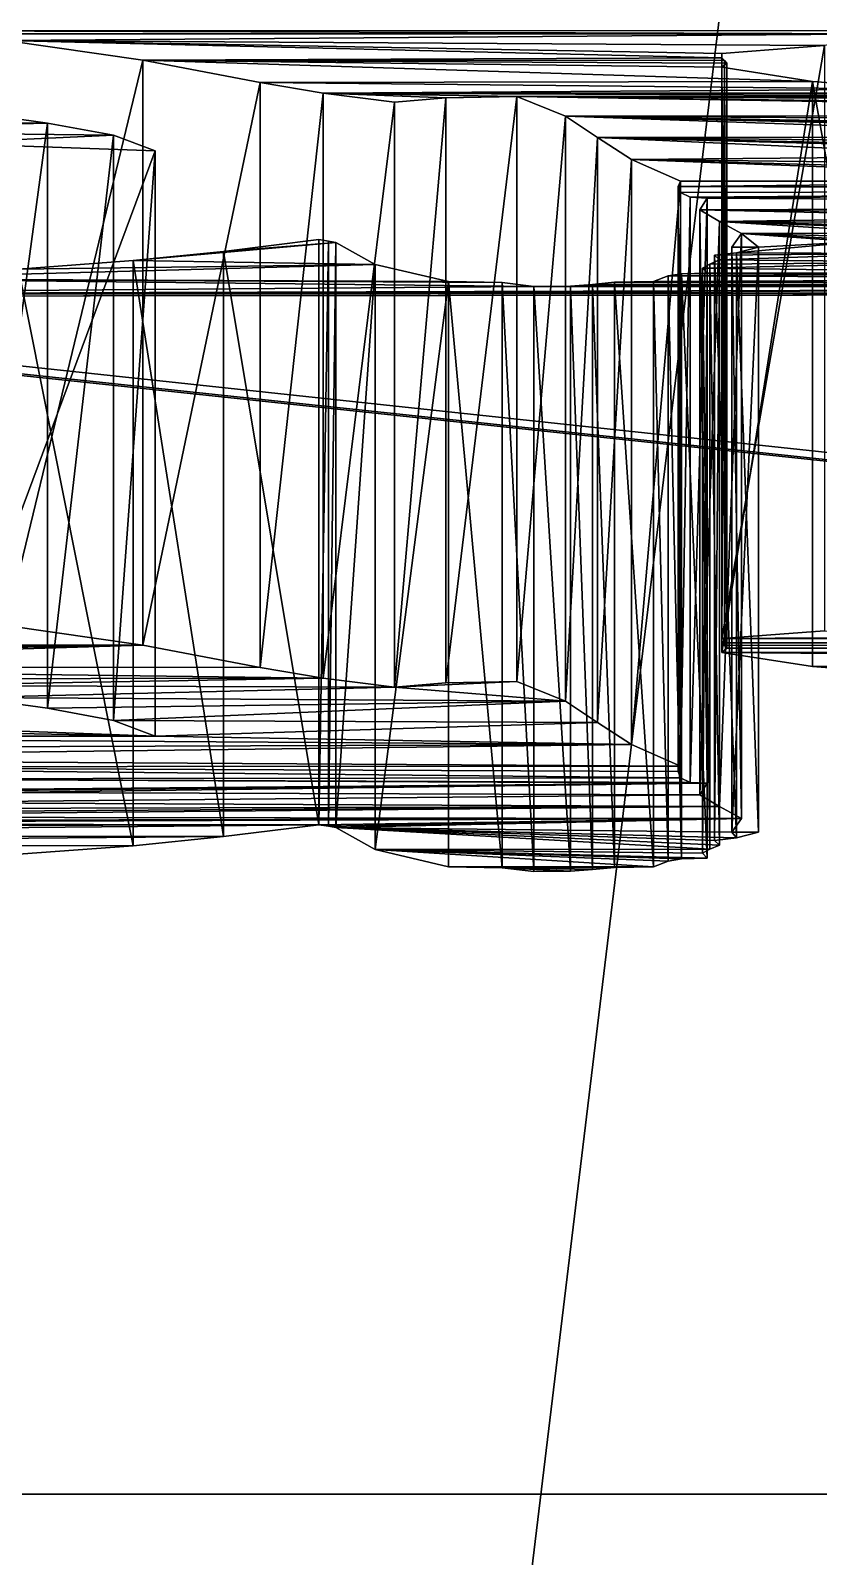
# Model space of a CAD drawing. Header units: metres. Extents: x -48.5 to 48.5, y -27 to 68.5.
# Drawn here: x -11.614 to -9.58, y 57.419 to 61.358 of the extents above; entities that cross this region are included whole.
import ezdxf

# ---------------------------------------------------------------- set-up
doc = ezdxf.new("R2010")
doc.units = ezdxf.units.M

msp = doc.modelspace()

# ---------------------------------------------------------------- linework, layer by layer
at = {"layer": 'STL2DXF'}
for points in [[(-10.8156, 53.287), (-9.46, 64.5057, 75), (-14.0603, 63.2731, 75)], [(-9.46, 64.5057, 75), (-10.8156, 53.287), (-7.2769, 54.2352)], [(-14.0603, 63.2731, 75), (-14.2358, 51.9741), (-10.8156, 53.287)], [(2.4215, 61.3611, 23.8275), (-5.2141, 61.3576, 23.8025), (-12.1624, 61.3585, 23.8088)], [(-9.3692, 61.3497, 23.7463), (-11.896, 61.3497, 23.7463), (-12.1624, 61.3585, 23.8088)], [(-9.3692, 61.3497, 23.7463), (-12.1624, 61.3585, 23.8088), (-5.2141, 61.3576, 23.8025)], [(-9.3692, 61.3497, 23.7463), (-11.6769, 61.3322, 23.6214), (-11.896, 61.3497, 23.7463)], [(-9.5646, 61.3191, 23.5278), (-11.6769, 61.3322, 23.6214), (-9.3692, 61.3497, 23.7463)], [(-9.8294, 61.2877, 23.303), (-11.3238, 61.2815, 23.2593), (-11.6769, 61.3322, 23.6214)], [(-9.8294, 61.2877, 23.303), (-11.6769, 61.3322, 23.6214), (-9.8294, 61.299, 23.3841)], [(-9.8294, 61.299, 23.3841), (-11.6769, 61.3322, 23.6214), (-9.5646, 61.3191, 23.5278)], [(-11.3238, 61.2815, 23.2593), (-11.6769, 59.822, 23.8329), (-11.6769, 61.3322, 23.6214)], [(-9.8231, 61.2807, 23.253), (-11.3238, 61.2815, 23.2593), (-9.8294, 61.2877, 23.303)], [(-9.5646, 61.3191, 23.5278), (-9.8294, 59.7888, 23.5956), (-9.8294, 61.299, 23.3841)], [(-9.8294, 59.7888, 23.5956), (-9.5646, 61.3191, 23.5278), (-9.5646, 59.8089, 23.7392)], [(-9.8294, 59.7888, 23.5956), (-9.8294, 61.2877, 23.303), (-9.8294, 61.299, 23.3841)], [(-9.8294, 59.7774, 23.5144), (-9.8231, 61.2807, 23.253), (-9.8294, 61.2877, 23.303)], [(-9.8294, 61.2877, 23.303), (-9.8294, 59.7888, 23.5956), (-9.8294, 59.7774, 23.5144)], [(-11.6769, 59.822, 23.8329), (-11.3238, 61.2815, 23.2593), (-11.3238, 59.7713, 23.4707)], [(-9.5962, 61.2265, 22.8659), (-11.0211, 61.2238, 22.8471), (-11.3238, 61.2815, 23.2593)], [(-9.5962, 61.2265, 22.8659), (-11.3238, 61.2815, 23.2593), (-9.8294, 61.2632, 23.1281)], [(-9.8294, 61.2632, 23.1281), (-11.3238, 61.2815, 23.2593), (-9.8168, 61.2737, 23.2031)], [(-9.8168, 61.2737, 23.2031), (-11.3238, 61.2815, 23.2593), (-9.8231, 61.2807, 23.253)], [(-11.0211, 61.2238, 22.8471), (-11.3238, 59.7713, 23.4707), (-11.3238, 61.2815, 23.2593)], [(-9.8231, 61.2807, 23.253), (-9.8294, 59.7774, 23.5144), (-9.8231, 59.7704, 23.4645)], [(-9.8168, 59.7634, 23.4145), (-9.8294, 61.2632, 23.1281), (-9.8168, 61.2737, 23.2031)], [(-9.8294, 61.2632, 23.1281), (-9.8168, 59.7634, 23.4145), (-9.8294, 59.7529, 23.3396)], [(-9.8294, 59.7529, 23.3396), (-9.5962, 61.2265, 22.8659), (-9.8294, 61.2632, 23.1281)], [(-9.8231, 59.7704, 23.4645), (-9.8168, 61.2737, 23.2031), (-9.8231, 61.2807, 23.253)], [(-9.8168, 61.2737, 23.2031), (-9.8231, 59.7704, 23.4645), (-9.8168, 59.7634, 23.4145)], [(-11.3238, 59.7713, 23.4707), (-11.0211, 61.2238, 22.8471), (-11.0211, 59.7136, 23.0586)], [(-9.325, 61.2064, 22.7223), (-11.0211, 61.2238, 22.8471), (-9.5962, 61.2265, 22.8659)], [(-9.325, 61.2064, 22.7223), (-10.8588, 61.1963, 22.6504), (-11.0211, 61.2238, 22.8471)], [(-10.8588, 61.1963, 22.6504), (-11.0211, 59.7136, 23.0586), (-11.0211, 61.2238, 22.8471)], [(-9.5962, 61.2265, 22.8659), (-9.8294, 59.7529, 23.3396), (-9.5962, 59.7162, 23.0773)], [(-9.325, 59.6961, 22.9337), (-9.5962, 61.2265, 22.8659), (-9.5962, 59.7162, 23.0773)], [(-9.5962, 61.2265, 22.8659), (-9.325, 59.6961, 22.9337), (-9.325, 61.2064, 22.7223)], [(-11.0211, 59.7136, 23.0586), (-10.8588, 61.1963, 22.6504), (-10.8588, 59.686, 22.8619)], [(-9.0161, 61.1959, 22.6473), (-10.8588, 61.1963, 22.6504), (-9.325, 61.2064, 22.7223)], [(-10.8588, 61.1963, 22.6504), (-10.5419, 61.1845, 22.5661), (-10.6743, 61.1731, 22.485)], [(-10.5419, 61.1845, 22.5661), (-10.8588, 61.1963, 22.6504), (-10.3591, 61.188, 22.5911)], [(-10.3591, 61.188, 22.5911), (-10.8588, 61.1963, 22.6504), (-8.6882, 61.188, 22.5911)], [(-8.6882, 61.188, 22.5911), (-10.8588, 61.1963, 22.6504), (-9.0161, 61.1959, 22.6473)], [(-10.6743, 61.1731, 22.485), (-10.8588, 59.686, 22.8619), (-10.8588, 61.1963, 22.6504)], [(-10.8588, 59.686, 22.8619), (-10.6743, 61.1731, 22.485), (-10.6743, 59.6629, 22.6964)], [(-10.5419, 61.1845, 22.5661), (-10.6743, 59.6629, 22.6964), (-10.6743, 61.1731, 22.485)], [(-10.6743, 59.6629, 22.6964), (-10.5419, 61.1845, 22.5661), (-10.5419, 59.6742, 22.7776)], [(-10.3591, 61.188, 22.5911), (-10.5419, 59.6742, 22.7776), (-10.5419, 61.1845, 22.5661)], [(-10.5419, 59.6742, 22.7776), (-10.3591, 61.188, 22.5911), (-10.3591, 59.6777, 22.8026)], [(-7.3641, 61.139, 22.2414), (-10.233, 61.1373, 22.229), (-10.3591, 61.188, 22.5911)], [(-7.3641, 61.139, 22.2414), (-10.3591, 61.188, 22.5911), (-7.4965, 61.1443, 22.2789)], [(-7.4965, 61.1443, 22.2789), (-10.3591, 61.188, 22.5911), (-8.0199, 61.1565, 22.3663)], [(-8.0199, 61.1565, 22.3663), (-10.3591, 61.188, 22.5911), (-8.354, 61.1775, 22.5162)], [(-8.354, 61.1775, 22.5162), (-10.3591, 61.188, 22.5911), (-8.6882, 61.188, 22.5911)], [(-10.233, 61.1373, 22.229), (-10.3591, 59.6777, 22.8026), (-10.3591, 61.188, 22.5911)], [(-11.5697, 61.1189, 22.0978), (-12.3389, 61.1279, 22.1618), (-11.7714, 61.1469, 22.2976)], [(-11.7714, 59.6366, 22.5091), (-11.5697, 61.1189, 22.0978), (-11.7714, 61.1469, 22.2976)], [(-10.3591, 59.6777, 22.8026), (-10.233, 61.1373, 22.229), (-10.233, 59.627, 22.4404)], [(-7.3893, 61.1198, 22.1041), (-10.233, 61.1373, 22.229), (-7.3641, 61.139, 22.2414)], [(-8.7134, 61.084, 21.8481), (-10.151, 61.0822, 21.8356), (-10.233, 61.1373, 22.229)], [(-8.7134, 61.084, 21.8481), (-10.233, 61.1373, 22.229), (-8.6062, 61.0971, 21.9417)], [(-8.6062, 61.0971, 21.9417), (-10.233, 61.1373, 22.229), (-8.6189, 61.1032, 21.9854)], [(-8.6189, 61.1032, 21.9854), (-10.233, 61.1373, 22.229), (-8.6252, 61.1093, 22.0291)], [(-8.6252, 61.1093, 22.0291), (-10.233, 61.1373, 22.229), (-7.3893, 61.1198, 22.1041)], [(-10.151, 61.0822, 21.8356), (-10.233, 59.627, 22.4404), (-10.233, 61.1373, 22.229)], [(-11.5697, 61.1189, 22.0978), (-12.3957, 61.0988, 21.9542), (-12.3389, 61.1279, 22.1618)], [(-11.3994, 61.0875, 21.873), (-12.3957, 61.0988, 21.9542), (-11.5697, 61.1189, 22.0978)], [(-11.3994, 61.0875, 21.873), (-11.8471, 61.0674, 21.7294), (-12.3957, 61.0988, 21.9542)], [(-11.5697, 61.1189, 22.0978), (-11.7714, 59.6366, 22.5091), (-11.5697, 59.6087, 22.3093)], [(-11.5697, 59.6087, 22.3093), (-11.3994, 61.0875, 21.873), (-11.5697, 61.1189, 22.0978)], [(-11.8471, 61.0674, 21.7294), (-11.3994, 61.0875, 21.873), (-11.2922, 61.0473, 21.5858)], [(-11.2922, 61.0473, 21.5858), (-11.8471, 59.5571, 21.9409), (-11.8471, 61.0674, 21.7294)], [(-11.3994, 61.0875, 21.873), (-11.5697, 59.6087, 22.3093), (-11.3994, 59.5772, 22.0845)], [(-11.3994, 59.5772, 22.0845), (-11.2922, 61.0473, 21.5858), (-11.3994, 61.0875, 21.873)], [(-10.233, 59.627, 22.4404), (-10.151, 61.0822, 21.8356), (-10.151, 59.572, 22.047)], [(-8.8143, 61.0682, 21.7357), (-10.151, 61.0822, 21.8356), (-8.7134, 61.084, 21.8481)], [(-9.1044, 61.0341, 21.4921), (-10.0627, 61.0254, 21.4297), (-10.151, 61.0822, 21.8356)], [(-9.1044, 61.0341, 21.4921), (-10.151, 61.0822, 21.8356), (-9.0602, 61.0525, 21.6233)], [(-9.0602, 61.0525, 21.6233), (-10.151, 61.0822, 21.8356), (-8.9278, 61.056, 21.6482)], [(-8.9278, 61.056, 21.6482), (-10.151, 61.0822, 21.8356), (-8.8143, 61.0682, 21.7357)], [(-10.0627, 61.0254, 21.4297), (-10.151, 59.572, 22.047), (-10.151, 61.0822, 21.8356)], [(-11.8471, 59.5571, 21.9409), (-11.2922, 61.0473, 21.5858), (-11.2922, 59.537, 21.7972)], [(-11.2922, 61.0473, 21.5858), (-11.3994, 59.5772, 22.0845), (-11.2922, 59.537, 21.7972)], [(-10.151, 59.572, 22.047), (-10.0627, 61.0254, 21.4297), (-10.0627, 59.5151, 21.6411)], [(-9.0854, 61.014, 21.3485), (-10.0627, 61.0254, 21.4297), (-9.1044, 61.0341, 21.4921)], [(-8.5873, 60.9695, 21.0301), (-9.9366, 60.9695, 21.0301), (-10.0627, 61.0254, 21.4297)], [(-8.5873, 60.9695, 21.0301), (-10.0627, 61.0254, 21.4297), (-8.8395, 60.9904, 21.1799)], [(-8.8395, 60.9904, 21.1799), (-10.0627, 61.0254, 21.4297), (-9.0854, 61.014, 21.3485)], [(-9.9366, 60.9695, 21.0301), (-10.0627, 59.5151, 21.6411), (-10.0627, 61.0254, 21.4297)], [(-10.0627, 59.5151, 21.6411), (-9.9366, 60.9695, 21.0301), (-9.9366, 59.4592, 21.2415)], [(-8.3099, 60.9537, 20.9177), (-9.9429, 60.9555, 20.9301), (-8.5873, 60.9695, 21.0301)], [(-8.5873, 60.9695, 21.0301), (-9.9429, 60.9555, 20.9301), (-9.9366, 60.9695, 21.0301)], [(-9.9429, 60.9555, 20.9301), (-9.9366, 59.4592, 21.2415), (-9.9366, 60.9695, 21.0301)], [(-9.9429, 60.9555, 20.9301), (-7.5344, 60.9458, 20.8615), (-9.9366, 60.9397, 20.8177)], [(-7.5344, 60.9458, 20.8615), (-9.9429, 60.9555, 20.9301), (-7.982, 60.9485, 20.8802)], [(-7.982, 60.9485, 20.8802), (-9.9429, 60.9555, 20.9301), (-8.3099, 60.9537, 20.9177)], [(-9.9366, 60.9397, 20.8177), (-9.9429, 59.4452, 21.1416), (-9.9429, 60.9555, 20.9301)], [(-9.9366, 59.4592, 21.2415), (-9.9429, 60.9555, 20.9301), (-9.9429, 59.4452, 21.1416)], [(-9.9429, 59.4452, 21.1416), (-9.9366, 60.9397, 20.8177), (-9.9366, 59.4295, 21.0292)], [(-7.5344, 60.9458, 20.8615), (-9.9114, 60.9275, 20.7303), (-9.9366, 60.9397, 20.8177)], [(-9.9114, 60.9275, 20.7303), (-9.9366, 59.4295, 21.0292), (-9.9366, 60.9397, 20.8177)], [(-7.5344, 60.9458, 20.8615), (-9.8673, 60.9257, 20.7178), (-9.9114, 60.9275, 20.7303)], [(-6.9102, 60.9065, 20.5805), (-9.8673, 60.9257, 20.7178), (-7.5344, 60.9458, 20.8615)], [(-9.9366, 59.4295, 21.0292), (-9.9114, 60.9275, 20.7303), (-9.9114, 59.4172, 20.9418)], [(-9.8673, 60.9257, 20.7178), (-9.9114, 59.4172, 20.9418), (-9.9114, 60.9275, 20.7303)], [(-9.9114, 59.4172, 20.9418), (-9.8673, 60.9257, 20.7178), (-9.8673, 59.4155, 20.9293)], [(-6.9102, 60.9065, 20.5805), (-9.8862, 60.8951, 20.4993), (-9.8673, 60.9257, 20.7178)], [(-9.8862, 60.8951, 20.4993), (-9.8673, 59.4155, 20.9293), (-9.8673, 60.9257, 20.7178)], [(-6.9102, 60.9065, 20.5805), (-8.9341, 60.8864, 20.4368), (-9.8862, 60.8951, 20.4993)], [(-9.0413, 60.8759, 20.3619), (-9.8358, 60.8654, 20.287), (-9.8862, 60.8951, 20.4993)], [(-9.0413, 60.8759, 20.3619), (-9.8862, 60.8951, 20.4993), (-8.9341, 60.8864, 20.4368)], [(-9.8673, 59.4155, 20.9293), (-9.8862, 60.8951, 20.4993), (-9.8862, 59.3849, 20.7107)], [(-9.8358, 60.8654, 20.287), (-9.8862, 59.3849, 20.7107), (-9.8862, 60.8951, 20.4993)], [(-9.8862, 59.3849, 20.7107), (-9.8358, 60.8654, 20.287), (-9.8358, 59.3552, 20.4984)], [(-9.1233, 60.861, 20.2558), (-9.8358, 60.8654, 20.287), (-9.0413, 60.8759, 20.3619)], [(-9.779, 60.834, 20.0622), (-9.8358, 59.3552, 20.4984), (-9.8358, 60.8654, 20.287)], [(-9.3629, 60.8348, 20.0684), (-9.779, 60.834, 20.0622), (-9.8358, 60.8654, 20.287)], [(-9.3629, 60.8348, 20.0684), (-9.8358, 60.8654, 20.287), (-9.325, 60.8453, 20.1434)], [(-9.325, 60.8453, 20.1434), (-9.8358, 60.8654, 20.287), (-9.2115, 60.8488, 20.1683)], [(-9.2115, 60.8488, 20.1683), (-9.8358, 60.8654, 20.287), (-9.1233, 60.861, 20.2558)], [(-10.8257, 60.8112, 19.8998), (-11.1157, 60.7876, 19.7312), (-10.8698, 60.8182, 19.9498)], [(-11.1157, 60.7876, 19.7312), (-10.8698, 59.3079, 20.1612), (-10.8698, 60.8182, 19.9498)], [(-10.8257, 60.8112, 19.8998), (-10.8698, 60.8182, 19.9498), (-10.8446, 60.8147, 19.9248)], [(-10.8698, 59.3079, 20.1612), (-10.8446, 60.8147, 19.9248), (-10.8698, 60.8182, 19.9498)], [(-9.8358, 59.3552, 20.4984), (-9.779, 60.834, 20.0622), (-9.779, 59.3237, 20.2736)], [(-9.8042, 60.799, 19.8124), (-9.779, 59.3237, 20.2736), (-9.779, 60.834, 20.0622)], [(-9.779, 60.834, 20.0622), (-9.7349, 60.799, 19.8124), (-9.8042, 60.799, 19.8124)], [(-9.3818, 60.8235, 19.9873), (-9.779, 60.834, 20.0622), (-9.3629, 60.8348, 20.0684)], [(-9.7349, 60.799, 19.8124), (-9.779, 60.834, 20.0622), (-9.4827, 60.813, 19.9123)], [(-9.4827, 60.813, 19.9123), (-9.779, 60.834, 20.0622), (-9.4133, 60.8147, 19.9248)], [(-9.4133, 60.8147, 19.9248), (-9.779, 60.834, 20.0622), (-9.3818, 60.8235, 19.9873)], [(-10.7248, 60.7544, 19.494), (-11.349, 60.764, 19.5627), (-10.8257, 60.8112, 19.8998)], [(-10.8257, 60.8112, 19.8998), (-11.349, 60.764, 19.5627), (-11.1157, 60.7876, 19.7312)], [(-11.349, 60.764, 19.5627), (-11.1157, 59.2773, 19.9427), (-11.1157, 60.7876, 19.7312)], [(-10.8698, 59.3079, 20.1612), (-11.1157, 60.7876, 19.7312), (-11.1157, 59.2773, 19.9427)], [(-10.8446, 60.8147, 19.9248), (-10.8698, 59.3079, 20.1612), (-10.8446, 59.3044, 20.1363)], [(-10.8446, 59.3044, 20.1363), (-10.8257, 60.8112, 19.8998), (-10.8446, 60.8147, 19.9248)], [(-10.8257, 60.8112, 19.8998), (-10.8446, 59.3044, 20.1363), (-10.8257, 59.3009, 20.1113)], [(-10.8257, 59.3009, 20.1113), (-10.7248, 60.7544, 19.494), (-10.8257, 60.8112, 19.8998)], [(-9.355, 60.7828, 19.6969), (-9.8484, 60.778, 19.6626), (-9.7916, 60.7841, 19.7063)], [(-9.8484, 60.778, 19.6626), (-9.7916, 59.2738, 19.9177), (-9.7916, 60.7841, 19.7063)], [(-9.355, 60.7828, 19.6969), (-9.8358, 60.7658, 19.5751), (-9.8484, 60.778, 19.6626)], [(-9.8358, 60.7658, 19.5751), (-9.8484, 59.2677, 19.874), (-9.8484, 60.778, 19.6626)], [(-9.7916, 59.2738, 19.9177), (-9.8484, 60.778, 19.6626), (-9.8484, 59.2677, 19.874)], [(-9.2115, 60.7605, 19.5377), (-9.8358, 60.7658, 19.5751), (-9.355, 60.7828, 19.6969)], [(-9.7349, 60.799, 19.8124), (-9.8042, 59.2887, 20.0239), (-9.8042, 60.799, 19.8124)], [(-9.8042, 59.2887, 20.0239), (-9.7349, 60.799, 19.8124), (-9.7349, 59.2887, 20.0239)], [(-9.779, 59.3237, 20.2736), (-9.8042, 60.799, 19.8124), (-9.8042, 59.2887, 20.0239)], [(-9.355, 60.7828, 19.6969), (-9.7916, 60.7841, 19.7063), (-9.4827, 60.813, 19.9123)], [(-9.4827, 60.813, 19.9123), (-9.7916, 60.7841, 19.7063), (-9.7349, 60.799, 19.8124)], [(-9.7916, 60.7841, 19.7063), (-9.7349, 59.2887, 20.0239), (-9.7349, 60.799, 19.8124)], [(-9.7349, 59.2887, 20.0239), (-9.7916, 60.7841, 19.7063), (-9.7916, 59.2738, 19.9177)], [(-10.5356, 60.7098, 19.1755), (-12.0867, 60.7168, 19.2255), (-10.7248, 60.7544, 19.494)], [(-10.7248, 60.7544, 19.494), (-12.0867, 60.7168, 19.2255), (-11.6453, 60.7422, 19.4065)], [(-11.6453, 60.7422, 19.4065), (-11.349, 59.2537, 19.7741), (-11.349, 60.764, 19.5627)], [(-10.7248, 60.7544, 19.494), (-11.6453, 60.7422, 19.4065), (-11.349, 60.764, 19.5627)], [(-11.349, 59.2537, 19.7741), (-11.6453, 60.7422, 19.4065), (-11.6453, 59.2319, 19.618)], [(-11.1157, 59.2773, 19.9427), (-11.349, 60.764, 19.5627), (-11.349, 59.2537, 19.7741)], [(-10.7248, 60.7544, 19.494), (-10.8257, 59.3009, 20.1113), (-10.7248, 59.2441, 19.7054)], [(-10.7248, 59.2441, 19.7054), (-10.5356, 60.7098, 19.1755), (-10.7248, 60.7544, 19.494)], [(-8.8774, 60.7317, 19.3316), (-9.8799, 60.7448, 19.4253), (-9.2115, 60.7605, 19.5377)], [(-9.2115, 60.7605, 19.5377), (-9.8799, 60.7448, 19.4253), (-9.861, 60.7553, 19.5002)], [(-9.8799, 60.7448, 19.4253), (-9.861, 59.245, 19.7116), (-9.861, 60.7553, 19.5002)], [(-9.8673, 60.7317, 19.3316), (-9.8799, 59.2345, 19.6367), (-9.8799, 60.7448, 19.4253)], [(-8.8774, 60.7317, 19.3316), (-9.8673, 60.7317, 19.3316), (-9.8799, 60.7448, 19.4253)], [(-9.861, 59.245, 19.7116), (-9.8799, 60.7448, 19.4253), (-9.8799, 59.2345, 19.6367)], [(-9.2115, 60.7605, 19.5377), (-9.861, 60.7553, 19.5002), (-9.8358, 60.7658, 19.5751)], [(-9.861, 60.7553, 19.5002), (-9.8358, 59.2555, 19.7866), (-9.8358, 60.7658, 19.5751)], [(-9.8358, 59.2555, 19.7866), (-9.861, 60.7553, 19.5002), (-9.861, 59.245, 19.7116)], [(-9.8484, 59.2677, 19.874), (-9.8358, 60.7658, 19.5751), (-9.8358, 59.2555, 19.7866)], [(-10.3149, 60.6976, 19.0881), (-12.9883, 60.6766, 18.9382), (-12.0867, 60.7168, 19.2255)], [(-6.8282, 60.6958, 19.0756), (-12.9883, 60.6766, 18.9382), (-10.3149, 60.6976, 19.0881)], [(-10.3149, 60.6976, 19.0881), (-12.0867, 60.7168, 19.2255), (-10.3969, 60.7072, 19.1568)], [(-10.3969, 60.7072, 19.1568), (-12.0867, 60.7168, 19.2255), (-10.5356, 60.7098, 19.1755)], [(-10.5356, 60.7098, 19.1755), (-10.7248, 59.2441, 19.7054), (-10.5356, 59.1995, 19.3869)], [(-10.3969, 59.1969, 19.3682), (-10.5356, 60.7098, 19.1755), (-10.5356, 59.1995, 19.3869)], [(-10.5356, 60.7098, 19.1755), (-10.3969, 59.1969, 19.3682), (-10.3969, 60.7072, 19.1568)], [(-10.3149, 59.1873, 19.2995), (-10.3969, 60.7072, 19.1568), (-10.3969, 59.1969, 19.3682)], [(-10.3969, 60.7072, 19.1568), (-10.3149, 59.1873, 19.2995), (-10.3149, 60.6976, 19.0881)], [(-10.3149, 60.6976, 19.0881), (-7.3137, 60.6993, 19.1006), (-6.8282, 60.6958, 19.0756)], [(-7.3137, 60.6993, 19.1006), (-10.3149, 60.6976, 19.0881), (-10.2204, 60.6984, 19.0943)], [(-10.3149, 60.6976, 19.0881), (-10.2204, 59.1882, 19.3058), (-10.2204, 60.6984, 19.0943)], [(-10.2204, 59.1882, 19.3058), (-10.3149, 60.6976, 19.0881), (-10.3149, 59.1873, 19.2995)], [(-7.3137, 60.6993, 19.1006), (-10.2204, 60.6984, 19.0943), (-10.1636, 60.7028, 19.1256)], [(-10.2204, 60.6984, 19.0943), (-10.1636, 59.1926, 19.337), (-10.1636, 60.7028, 19.1256)], [(-10.1636, 59.1926, 19.337), (-10.2204, 60.6984, 19.0943), (-10.2204, 59.1882, 19.3058)], [(-10.1636, 60.7028, 19.1256), (-10.1069, 59.1978, 19.3745), (-10.1069, 60.7081, 19.163)], [(-10.1069, 60.7081, 19.163), (-7.9505, 60.7054, 19.1443), (-10.1636, 60.7028, 19.1256)], [(-7.3137, 60.6993, 19.1006), (-10.1636, 60.7028, 19.1256), (-7.8307, 60.7054, 19.1443)], [(-7.8307, 60.7054, 19.1443), (-10.1636, 60.7028, 19.1256), (-7.9505, 60.7054, 19.1443)], [(-10.1069, 59.1978, 19.3745), (-10.1636, 60.7028, 19.1256), (-10.1636, 59.1926, 19.337)], [(-7.9505, 60.7054, 19.1443), (-10.1069, 60.7081, 19.163), (-8.4612, 60.7168, 19.2255)], [(-8.4612, 60.7168, 19.2255), (-10.1069, 60.7081, 19.163), (-10.006, 60.7098, 19.1755)], [(-10.1069, 60.7081, 19.163), (-10.006, 59.1995, 19.3869), (-10.006, 60.7098, 19.1755)], [(-10.006, 59.1995, 19.3869), (-10.1069, 60.7081, 19.163), (-10.1069, 59.1978, 19.3745)], [(-10.006, 60.7098, 19.1755), (-9.9682, 59.2144, 19.4931), (-9.9682, 60.7247, 19.2817)], [(-8.4612, 60.7168, 19.2255), (-10.006, 60.7098, 19.1755), (-9.9682, 60.7247, 19.2817)], [(-9.9682, 59.2144, 19.4931), (-10.006, 60.7098, 19.1755), (-10.006, 59.1995, 19.3869)], [(-8.4612, 60.7168, 19.2255), (-9.9682, 60.7247, 19.2817), (-8.8774, 60.7317, 19.3316)], [(-8.8774, 60.7317, 19.3316), (-9.9682, 60.7247, 19.2817), (-9.9335, 60.7304, 19.3222)], [(-9.9682, 60.7247, 19.2817), (-9.9335, 59.2201, 19.5337), (-9.9335, 60.7304, 19.3222)], [(-9.9335, 59.2201, 19.5337), (-9.9682, 60.7247, 19.2817), (-9.9682, 59.2144, 19.4931)], [(-9.9335, 60.7304, 19.3222), (-9.8673, 59.2214, 19.5431), (-9.8673, 60.7317, 19.3316)], [(-8.8774, 60.7317, 19.3316), (-9.9335, 60.7304, 19.3222), (-9.8673, 60.7317, 19.3316)], [(-9.8673, 59.2214, 19.5431), (-9.9335, 60.7304, 19.3222), (-9.9335, 59.2201, 19.5337)], [(-9.8799, 59.2345, 19.6367), (-9.8673, 60.7317, 19.3316), (-9.8673, 59.2214, 19.5431)], [(-15.4991, 57.58, -3), (-13.6693, 60.6836, 18.9882), (15.4991, 57.58, -3)], [(15.4991, 57.58, -3), (-13.6693, 60.6836, 18.9882), (-13.5684, 60.6775, 18.9445)], [(15.4991, 57.58, -3), (-13.5684, 60.6775, 18.9445), (-13.3099, 60.6711, 18.8992)], [(12.5728, 60.6958, 19.0756), (15.4991, 57.58, -3), (-13.3099, 60.6711, 18.8992)], [(12.5728, 60.6958, 19.0756), (-13.3099, 60.6711, 18.8992), (8.6636, 60.6923, 19.0506)], [(8.6636, 60.6923, 19.0506), (-13.3099, 60.6711, 18.8992), (-12.9883, 60.6766, 18.9382)], [(-3.4297, 60.695, 19.0694), (-12.9883, 60.6766, 18.9382), (-6.8282, 60.6958, 19.0756)], [(-12.9883, 60.6766, 18.9382), (-3.4297, 60.695, 19.0694), (8.6636, 60.6923, 19.0506)], [(-11.3238, 59.7713, 23.4707), (-12.8118, 59.7739, 23.4894), (-11.6769, 59.822, 23.8329)], [(-7.6289, 59.8027, 23.6955), (-9.8294, 59.7888, 23.5956), (-9.5646, 59.8089, 23.7392)], [(-7.0867, 59.7826, 23.5519), (-9.8294, 59.7888, 23.5956), (-7.6289, 59.8027, 23.6955)], [(-11.0211, 59.7136, 23.0586), (-13.1523, 59.7153, 23.0711), (-11.3238, 59.7713, 23.4707)], [(-11.3238, 59.7713, 23.4707), (-13.1523, 59.7153, 23.0711), (-13.0073, 59.7424, 23.2646)], [(-11.3238, 59.7713, 23.4707), (-13.0073, 59.7424, 23.2646), (-13.0073, 59.7555, 23.3583)], [(-11.3238, 59.7713, 23.4707), (-13.0073, 59.7555, 23.3583), (-12.9064, 59.7643, 23.4207)], [(-11.3238, 59.7713, 23.4707), (-12.9064, 59.7643, 23.4207), (-12.8118, 59.7739, 23.4894)], [(-7.0867, 59.7826, 23.5519), (-9.8294, 59.7774, 23.5144), (-9.8294, 59.7888, 23.5956)], [(-6.7651, 59.773, 23.4832), (-9.8294, 59.7774, 23.5144), (-7.0867, 59.7826, 23.5519)], [(-6.7651, 59.773, 23.4832), (-9.8231, 59.7704, 23.4645), (-9.8294, 59.7774, 23.5144)], [(-6.4814, 59.7625, 23.4083), (-9.8294, 59.7529, 23.3396), (-9.8168, 59.7634, 23.4145)], [(-6.2481, 59.7459, 23.2896), (-9.8294, 59.7529, 23.3396), (-6.4814, 59.7625, 23.4083)], [(-6.0653, 59.7206, 23.1085), (-9.5962, 59.7162, 23.0773), (-9.8294, 59.7529, 23.3396)], [(-6.0653, 59.7206, 23.1085), (-9.8294, 59.7529, 23.3396), (-6.2481, 59.7459, 23.2896)], [(-6.7651, 59.773, 23.4832), (-9.8168, 59.7634, 23.4145), (-9.8231, 59.7704, 23.4645)], [(-6.4814, 59.7625, 23.4083), (-9.8168, 59.7634, 23.4145), (-6.7651, 59.773, 23.4832)], [(-10.8588, 59.686, 22.8619), (-13.2595, 59.683, 22.84), (-13.1523, 59.7153, 23.0711)], [(-10.8588, 59.686, 22.8619), (-13.1523, 59.7153, 23.0711), (-11.0211, 59.7136, 23.0586)], [(-6.0653, 59.7206, 23.1085), (-9.325, 59.6961, 22.9337), (-9.5962, 59.7162, 23.0773)], [(-10.8588, 59.686, 22.8619), (-11.9543, 59.6672, 22.7276), (-13.2595, 59.683, 22.84)], [(-10.6743, 59.6629, 22.6964), (-11.9543, 59.6672, 22.7276), (-10.8588, 59.686, 22.8619)], [(-10.233, 59.627, 22.4404), (-10.6743, 59.6629, 22.6964), (-10.3591, 59.6777, 22.8026)], [(-10.3591, 59.6777, 22.8026), (-10.6743, 59.6629, 22.6964), (-10.5419, 59.6742, 22.7776)], [(-11.9543, 59.6672, 22.7276), (-10.6743, 59.6629, 22.6964), (-11.7714, 59.6366, 22.5091)], [(-10.233, 59.627, 22.4404), (-11.7714, 59.6366, 22.5091), (-10.6743, 59.6629, 22.6964)], [(-10.233, 59.627, 22.4404), (-11.5697, 59.6087, 22.3093), (-11.7714, 59.6366, 22.5091)], [(-10.233, 59.627, 22.4404), (-11.3994, 59.5772, 22.0845), (-11.5697, 59.6087, 22.3093)], [(-10.151, 59.572, 22.047), (-11.3994, 59.5772, 22.0845), (-10.233, 59.627, 22.4404)], [(-13.4801, 59.5789, 22.097), (-11.2922, 59.537, 21.7972), (-13.4124, 59.537, 21.7972)], [(-11.2922, 59.537, 21.7972), (-13.4801, 59.5789, 22.097), (-11.8471, 59.5571, 21.9409)], [(-10.151, 59.572, 22.047), (-11.2922, 59.537, 21.7972), (-11.3994, 59.5772, 22.0845)], [(-10.0627, 59.5151, 21.6411), (-11.2922, 59.537, 21.7972), (-10.151, 59.572, 22.047)], [(-10.0627, 59.5151, 21.6411), (-13.2595, 59.5038, 21.5599), (-13.4124, 59.537, 21.7972)], [(-10.0627, 59.5151, 21.6411), (-13.4124, 59.537, 21.7972), (-11.2922, 59.537, 21.7972)], [(-10.0627, 59.5151, 21.6411), (-13.0482, 59.4782, 21.3773), (-13.2595, 59.5038, 21.5599)], [(-9.9366, 59.4592, 21.2415), (-13.0482, 59.4782, 21.3773), (-10.0627, 59.5151, 21.6411)], [(-9.9366, 59.4592, 21.2415), (-12.7929, 59.4574, 21.229), (-13.0482, 59.4782, 21.3773)], [(-9.9429, 59.4452, 21.1416), (-12.7929, 59.4574, 21.229), (-9.9366, 59.4592, 21.2415)], [(-9.9366, 59.4295, 21.0292), (-12.2128, 59.4268, 21.0105), (-12.7929, 59.4574, 21.229)], [(-9.9366, 59.4295, 21.0292), (-12.7929, 59.4574, 21.229), (-9.9429, 59.4452, 21.1416)], [(-9.9114, 59.4172, 20.9418), (-12.2128, 59.4268, 21.0105), (-9.9366, 59.4295, 21.0292)], [(-9.8673, 59.4155, 20.9293), (-11.6516, 59.3997, 20.8169), (-12.2128, 59.4268, 21.0105)], [(-9.8673, 59.4155, 20.9293), (-12.2128, 59.4268, 21.0105), (-9.9114, 59.4172, 20.9418)], [(-9.8862, 59.3849, 20.7107), (-11.6958, 59.391, 20.7544), (-9.8673, 59.4155, 20.9293)], [(-9.8673, 59.4155, 20.9293), (-11.6958, 59.391, 20.7544), (-11.6769, 59.3962, 20.7919)], [(-9.8673, 59.4155, 20.9293), (-11.6769, 59.3962, 20.7919), (-11.6516, 59.3997, 20.8169)], [(-9.8358, 59.3552, 20.4984), (-12.1813, 59.349, 20.4547), (-11.9858, 59.3656, 20.5734)], [(-9.8862, 59.3849, 20.7107), (-11.9858, 59.3656, 20.5734), (-11.6958, 59.391, 20.7544)], [(-9.8358, 59.3552, 20.4984), (-11.9858, 59.3656, 20.5734), (-9.8862, 59.3849, 20.7107)], [(-9.779, 59.3237, 20.2736), (-10.8698, 59.3079, 20.1612), (-13.1964, 59.3114, 20.1862)], [(-9.779, 59.3237, 20.2736), (-13.1964, 59.3114, 20.1862), (-12.9946, 59.3176, 20.2299)], [(-9.779, 59.3237, 20.2736), (-12.9946, 59.3176, 20.2299), (-12.692, 59.328, 20.3049)], [(-9.779, 59.3237, 20.2736), (-12.692, 59.328, 20.3049), (-9.8358, 59.3552, 20.4984)], [(-9.8358, 59.3552, 20.4984), (-12.692, 59.328, 20.3049), (-12.383, 59.3385, 20.3798)], [(-9.8358, 59.3552, 20.4984), (-12.383, 59.3385, 20.3798), (-12.1813, 59.349, 20.4547)], [(-9.779, 59.3237, 20.2736), (-10.8446, 59.3044, 20.1363), (-10.8698, 59.3079, 20.1612)], [(-9.779, 59.3237, 20.2736), (-10.8257, 59.3009, 20.1113), (-10.8446, 59.3044, 20.1363)], [(-9.8042, 59.2887, 20.0239), (-10.8257, 59.3009, 20.1113), (-9.779, 59.3237, 20.2736)], [(-11.1157, 59.2773, 19.9427), (-13.8332, 59.2546, 19.7803), (-13.7702, 59.2808, 19.9677)], [(-11.1157, 59.2773, 19.9427), (-13.7702, 59.2808, 19.9677), (-10.8698, 59.3079, 20.1612)], [(-10.8698, 59.3079, 20.1612), (-13.7702, 59.2808, 19.9677), (-13.6567, 59.3036, 20.13)], [(-10.8698, 59.3079, 20.1612), (-13.6567, 59.3036, 20.13), (-13.3856, 59.3079, 20.1612)], [(-10.8698, 59.3079, 20.1612), (-13.3856, 59.3079, 20.1612), (-13.1964, 59.3114, 20.1862)], [(-9.861, 59.245, 19.7116), (-10.7248, 59.2441, 19.7054), (-10.8257, 59.3009, 20.1113)], [(-9.861, 59.245, 19.7116), (-10.8257, 59.3009, 20.1113), (-9.8358, 59.2555, 19.7866)], [(-9.8358, 59.2555, 19.7866), (-10.8257, 59.3009, 20.1113), (-9.8484, 59.2677, 19.874)], [(-9.8484, 59.2677, 19.874), (-10.8257, 59.3009, 20.1113), (-9.7916, 59.2738, 19.9177)], [(-9.7916, 59.2738, 19.9177), (-10.8257, 59.3009, 20.1113), (-9.8042, 59.2887, 20.0239)], [(-9.7349, 59.2887, 20.0239), (-9.7916, 59.2738, 19.9177), (-9.8042, 59.2887, 20.0239)], [(-11.349, 59.2537, 19.7741), (-13.8332, 59.2546, 19.7803), (-11.1157, 59.2773, 19.9427)], [(-11.6453, 59.2319, 19.618), (-13.8332, 59.2546, 19.7803), (-11.349, 59.2537, 19.7741)], [(-9.8799, 59.2345, 19.6367), (-10.7248, 59.2441, 19.7054), (-9.861, 59.245, 19.7116)], [(-10.006, 59.1995, 19.3869), (-10.5356, 59.1995, 19.3869), (-10.7248, 59.2441, 19.7054)], [(-10.006, 59.1995, 19.3869), (-10.7248, 59.2441, 19.7054), (-9.9682, 59.2144, 19.4931)], [(-9.9682, 59.2144, 19.4931), (-10.7248, 59.2441, 19.7054), (-9.9335, 59.2201, 19.5337)], [(-9.9335, 59.2201, 19.5337), (-10.7248, 59.2441, 19.7054), (-9.8673, 59.2214, 19.5431)], [(-9.8673, 59.2214, 19.5431), (-10.7248, 59.2441, 19.7054), (-9.8799, 59.2345, 19.6367)], [(-10.1069, 59.1978, 19.3745), (-10.3969, 59.1969, 19.3682), (-10.5356, 59.1995, 19.3869)], [(-10.1069, 59.1978, 19.3745), (-10.5356, 59.1995, 19.3869), (-10.006, 59.1995, 19.3869)], [(-10.1636, 59.1926, 19.337), (-10.3969, 59.1969, 19.3682), (-10.1069, 59.1978, 19.3745)], [(-10.3969, 59.1969, 19.3682), (-10.2204, 59.1882, 19.3058), (-10.3149, 59.1873, 19.2995)], [(-10.2204, 59.1882, 19.3058), (-10.3969, 59.1969, 19.3682), (-10.1636, 59.1926, 19.337)], [(-21.9427, -16.0849, -3), (-15.4991, 57.58, -3), (20.5725, -16.0849, -3)], [(20.5725, -16.0849, -3), (-15.4991, 57.58, -3), (15.4991, 57.58, -3)]]:
    msp.add_3dface(points, dxfattribs=at)

doc.saveas('drawing.dxf')
